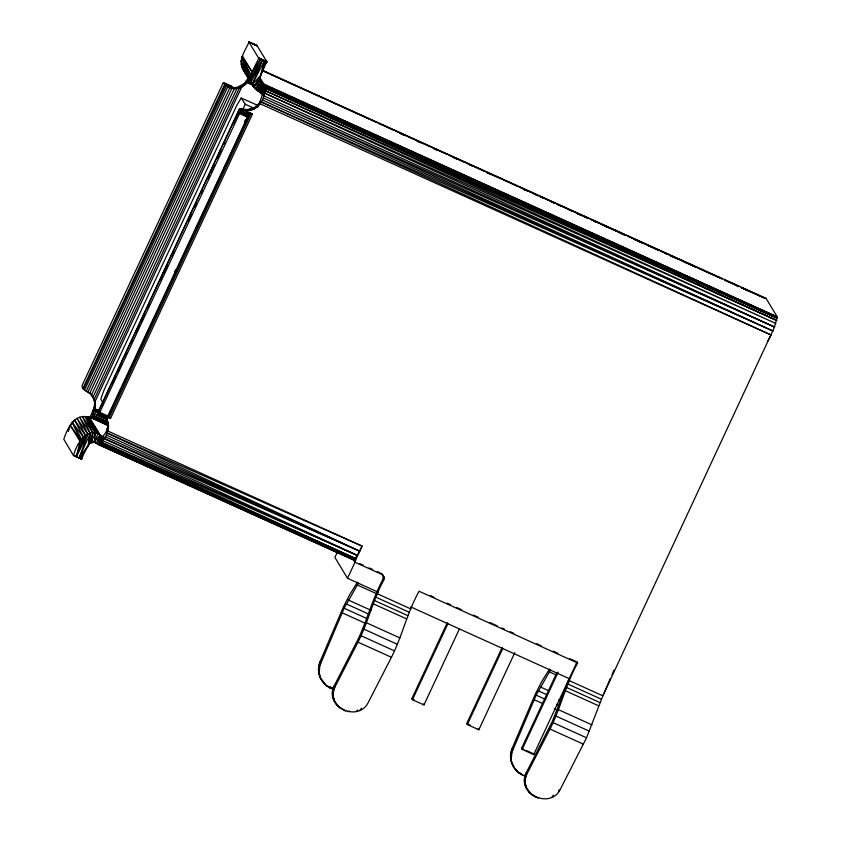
<?xml version="1.0" encoding="UTF-8"?>
<svg xmlns="http://www.w3.org/2000/svg" width="841" height="841" viewBox="0 0 841 841"><rect width="100%" height="100%" fill="white"/><g stroke="black" fill="none" stroke-linecap="round" stroke-linejoin="round"><path stroke-width="1.26" d="M266.471 62.938L265.441 61.835L266.755 62.003L264.242 60.962L260.615 75.501L252.258 84.531L242.776 68.962L253.772 87.086L260.615 75.501L266.755 61.614L258.776 58.061L265.441 61.835L260.237 76.752L260.279 79.306L259.165 81.703L253.772 87.086C246.718 77.887 254.939 66.87 258.744 58.334L248.957 42.124C245.656 50.281 237.793 59.722 242.776 68.962L253.772 87.086L263.759 95.811L774.519 327.044L602.86 695.833L586.534 737.788L560.611 788.732C550.708 810.356 515.344 793.578 526.382 772.458L552.201 721.725L568.768 679.633M108.584 425.798L91.89 418.24C93.74 411.081 98.113 402.892 92.289 396.016C90.187 391.486 79.054 390.182 82.849 383.906L222.255 84.962C224.021 79.17 227.627 89.766 231.927 88.284C239.296 90.25 248.389 84.92 248.494 77.109M527.107 773.657L526.382 772.458L526.172 775.833L524.984 776.18L525.205 781.951L524.479 780.08L525.751 785.757L524.889 783.991L527.139 789.352C524.689 784.495 524.605 778.524 527.107 773.657L550.003 729.063C560.831 707.712 565.825 683.964 577.641 663.013L419.081 591.255C407.265 612.195 402.282 635.943 391.443 657.294L368.589 701.825C358.686 723.439 323.322 706.671 334.361 685.552L358.056 639.265C367.433 619.67 372.552 598.298 383.065 579.165L383.212 575.717M335.086 686.75L334.361 685.552L334.15 688.926L332.962 689.263L333.183 695.044L332.458 693.173L333.719 698.85L332.857 697.084L335.117 702.445C332.668 697.578 332.584 691.607 335.086 686.75L357.972 642.146C368.263 622.203 372.847 599.927 383.696 580.216L383.843 576.768L380.868 573.194L383.296 575.728M104.778 417.041L107.879 422.781L107.396 422.476L108.447 426.902L106.933 430.382L107.816 431.034L362.093 546.114L359.612 551.139L357.246 555.386L104.158 438.55L102.896 436.458L106.323 431.769L107.574 427.785L107.396 422.476L105.535 417.956C110.465 420.206 107.343 444.426 101.687 436.027C87.317 425.83 76.594 443.312 73.588 455.423L81.409 459.091L82.071 458.398C84.857 448.978 91.543 442.061 95.496 433.315L86.812 416.705C73.598 414.56 67.217 429.099 63.79 439.212L73.398 455.475L81.535 459.091L73.588 455.423M357.478 582.14L349.614 594.871L343.517 606.718L320 661.783C315.522 672.075 321.493 685.32 332.163 688.758L333.152 688.001M549.509 669.047L541.636 681.778L535.538 693.625L512.022 748.69C507.554 758.981 513.515 772.238 524.185 775.665L525.173 774.918M92.92 433.073L89.556 443.838L91.711 440.8L92.92 433.073L82.523 416.694L90.26 433.336L88.641 444.742L92.92 433.073L84.973 416.568L95.496 433.315L94.203 442.114L97.987 444.332L354.66 560.495M98.355 410.713L94.77 409.104C95.285 402.871 94.181 395.175 87.937 392.064L229.908 87.611L236.153 87.506L236.899 88.599L92.994 397.194L91.417 395.091L234.303 88.662L243.722 84.047L245.908 83.764L248.253 80.284L250.639 81.346L248.253 80.284L247.517 79.075L251.102 80.715L247.517 79.075L241.693 87.086L94.928 401.84L93.929 408.053L90.639 416.158L91.89 418.24M107.238 429.74L107.574 427.785L107.816 431.034M82.071 458.398L80.589 458.25L87.927 445.825L90.26 433.336L79.716 417.294L87.779 434.093L79.17 457.851L81.766 458.85L79.17 457.851L90.26 433.336M239.622 108.605L97.735 412.878L98.66 414.802L239.538 113.577L240.568 110.707L239.622 108.605L246.97 109.624L254.161 107.722L259.501 103.201L262.686 93.803L263.937 95.895C261.803 105.577 251.89 114.029 241.819 109.33L245.835 110.497L246.97 109.624L250.029 110.476L251.837 108.731L254.056 109.298L254.161 107.722L257.598 107.028L259.953 102.224L261.383 102.013L772.921 330.986L263.149 97.882L774.519 327.044L777.231 316.868L766.004 298.282L262.581 70.434M106.67 418.419L247.548 117.204C250.124 113.241 244.91 110.518 252.426 114.134L110.539 418.408L106.902 416.926M253.152 84.952L247.191 82.239L245.908 83.764L246.487 80.894L252.258 83.774M249.136 42.082L257.146 45.698L249.094 42.05L257.146 45.698L266.755 61.614L262.424 59.932L251.291 81.787L241.251 64.095L250.891 78.875L252.279 72.21L260.615 59.08L266.755 62.003M94.623 409.43L95.107 407.149L93.929 408.053L94.476 409.756L99.227 411.943M358.508 582.992L344.106 608.222L319.906 665.336L319.023 674.167L321.42 679.77L326.634 685.92M550.529 669.909L536.127 695.129L511.927 752.243L511.044 761.084L513.441 766.677L518.655 772.826L521.388 773.688M107.091 430.056L107.574 427.785M244.153 71.054L255.517 89.104L259.165 81.703L262.371 83.406L259.89 92.394L264.358 84.552L261.477 93.362L265.43 85.225L777.231 316.868L262.371 83.406L257.115 90.523L260.132 78.055L253.772 87.086L260.237 76.752M93.919 411.238L97.503 412.847L93.919 411.238L93.193 410.03L94.476 409.756L95.107 407.149M241.146 61.425L242.481 56L252.279 72.21L241.935 57.356L251.165 75.616L241.146 61.425L250.891 78.875L262.424 59.932L266.786 61.75M100.3 444.206L355.638 560.085L99.522 444.668L103.38 437.352L100.499 443.974L355.186 558.729L100.668 443.701L103.506 437.614L102.728 440.6L100.499 443.974L99.522 444.668L97.987 444.332L101.687 436.027L96.326 443.312L100.111 435.049L89.346 417.231L86.812 416.705L97.903 433.998L94.203 442.114L91.711 440.8L95.937 442.713M68.331 431.507L70.266 425.336L74.534 419.974L85.425 435.333L76.279 456.705L80.053 441.546L81.556 439.013L72.179 422.298L83.322 436.994L76.279 456.705L87.779 434.093L77.046 418.376L85.425 435.333M263.759 95.811L266.282 88.463L266.071 85.929L261.477 93.362L264.926 84.899M558.413 792.085L559.149 789.804M355.06 560.495L98.807 444.637L101.687 436.027M242.481 56L241.525 58.786L251.165 75.616M89.808 417.819L90.639 416.158M103.979 438.466L102.728 440.6L357.246 555.386L355.249 558.382L101.593 442.355L103.506 437.614M266.418 86.739L262.581 94.139L266.071 85.929L777.221 318.203L266.45 87.664L263.17 94.697L266.282 88.463L776.748 320.453L266.376 88.042L777.221 318.203L266.418 86.739L263.17 94.697L266.124 88.873L776.748 320.453L265.504 90.849L263.286 94.959L264.726 93.193L775.822 323.459L265.504 90.849M251.291 81.787L241.819 66.649L252.258 84.531L262.424 59.932M99.522 444.668L102.802 436.794L98.807 444.637M610.429 678.319L602.86 695.833L569.399 680.684M611.943 674.808L613.962 670.14M82.838 388.595L224.726 84.321M83.406 389.162L225.293 84.888M84.573 389.993L226.46 85.708M91.417 395.091L89.567 392.873L86.297 391.033L227.943 86.36L234.303 88.662M89.661 393.378L231.927 88.284L231.958 87.517L228.184 86.749M94.16 399.443L240.179 86.318L241.693 87.086M97.672 413.162L239.559 108.878M101.74 405.761L102.854 403.386M111.716 384.369L115.038 377.241M117.814 371.301L121.693 362.976M124.468 357.036L126.686 352.274M131.112 342.771L132.226 340.395M136.105 332.069L139.427 324.941M140.542 322.566L144.421 314.24M147.186 308.3L149.404 303.548M160.494 279.78L162.155 276.205M163.259 273.83L167.138 265.514M171.575 256L173.793 251.249M187.648 221.53L191.527 213.215M194.303 207.275L196.521 202.513M200.946 193.01L202.061 190.634M207.601 178.744L209.262 175.18M210.376 172.804L214.255 164.479M217.02 158.539L220.91 150.224M223.674 144.274L224.789 141.898M233.094 124.069L238.644 112.189M242.481 110.182L245.257 104.242L241.188 97.998L236.941 105.051L104 390.14L100.836 398.981L102.77 402.671M174.518 271.927L175.632 269.551M244.353 122.166L245.467 119.779M246.571 117.404L248.789 112.652M107.932 417.304L249.819 113.03M109.172 417.809L251.06 113.535M263.286 94.959L266.124 88.873M337.493 551.833L334.897 557.404L347.512 578.293L378.503 592.316M381.499 574.245L354.639 562.093L362.093 546.114L107.059 432.968L106.323 431.769M347.512 578.293L355.27 561.641M459.428 628.9L423.969 704.926L412.447 699.712L411.848 698.703L447.296 622.676M412.447 699.712L447.906 623.686M514.839 652.542L478.834 729.757L467.312 724.543L466.713 723.533L502.161 647.507M467.312 724.543L502.771 648.516M569.851 658.734L577 661.972L533.699 754.587L522.177 749.373L521.567 748.364L557.026 672.337M522.177 749.373L558.182 672.159M257.115 90.523L260.836 82.576M259.89 92.394L263.727 84.174L259.354 76.941M257.157 89.346L258.544 91.564L262.371 83.406M250.891 78.875L260.615 59.08L258.776 58.061M252.258 84.531L264.242 60.962M248.253 80.284L249.22 78.486M767.36 341.93L771.113 335.033L261.383 102.013L260.657 100.815M324.889 683.775L320.463 678.098L318.455 670.004L319.38 667.775L318.792 665.809L320.726 662.981L320 661.783M517.646 771.407L514.713 768.506L511.927 762.871L510.476 756.911L511.412 754.682L510.813 752.716L512.747 749.899L512.022 748.69M231.212 86.812L231.738 86.308L232.736 87.958M79.17 457.851L87.927 445.825M359.969 710.14L361.409 708.217M552.001 797.047L553.431 795.123M771.113 335.033L260.374 103.874L258.376 104.4L259.806 102.549M245.908 83.764L247.338 81.924L253.299 84.636M94.203 442.114L100.111 435.049L88.21 416.947L97.903 433.998M258.376 104.4L259.659 102.886M356.079 711.518L357.772 709.993M538.713 797.331L537.714 798.056L535.843 796.732M318.792 665.809L319.906 665.336M510.813 752.716L511.927 752.243M90.597 443.186L94.139 442.355M347.869 711.696L349.761 711.139M765.299 298.471L766.004 298.282M532.973 795.05L532.195 795.239L526.193 787.702L529.325 792.569L535.622 797.257L534.908 796.07M236.153 87.506L239.359 88.063M89.346 417.231L91.175 417.514L90.45 416.074M256.894 45.824L248.957 42.124M327.422 685.751L330.082 687.97L329.357 686.782L332.206 687.696M258.744 58.334L260.615 59.08L258.765 58.176M243.007 109.288L245.835 110.497L244.784 109.561M257.146 45.698L249.041 42.071M104.158 438.55L359.612 551.139L107.059 432.968L106.933 430.382M101.593 442.355L357.246 555.386M247.496 81.598L252.279 83.732M94.476 409.756L99.396 411.575M105.104 436.815L359.612 551.139L106.071 434.944M523.459 189.362L525.856 190.434M577.336 213.667L579.733 214.749M594.093 221.225L596.49 222.308M604.868 226.092L608.463 227.711M621.636 233.651L625.22 235.27L618.093 231.979M647.969 245.53L650.366 246.613M653.962 248.232L658.745 250.397L648.012 245.488M670.719 255.79L679.097 259.575L670.75 255.759M685.089 262.276L695.864 267.133M712.621 274.702L698.324 268.132M724.595 280.106L738.987 286.529L735.381 284.952M735.37 284.962L738.955 286.581M749.73 291.449L741.352 287.664L749.741 291.438M258.755 57.987L266.755 61.614M264.158 71.538L268.941 73.703M271.328 74.786L322.765 98.071M325.152 99.154L376.579 122.45M378.976 123.532L393.325 130.029M395.722 131.112L430.403 146.818M432.8 147.9L447.149 154.397M449.546 155.48L463.896 161.987M466.292 163.07L484.227 171.186M486.624 172.268L500.973 178.776M503.37 179.858L517.72 186.355M520.106 187.438L538.051 195.564M540.437 196.647L554.797 203.144M557.184 204.226L571.544 210.723M573.93 211.806L588.279 218.313M590.676 219.396L625.357 235.102M627.754 236.184L642.103 242.681M644.5 243.764L658.85 250.261M661.247 251.343L695.928 267.049M715.06 275.722L722.24 278.97L670.803 255.622M724.637 280.053L738.987 286.55M400.274 133.593L403.859 135.222M417.031 141.162L420.616 142.781M433.788 148.731L437.373 150.35M452.931 157.383L457.725 159.538M469.688 164.952L472.085 166.034M486.445 172.521L491.228 174.676M523.544 189.278L528.327 191.433M534.319 194.134L537.904 195.764M540.3 196.836L542.697 197.919M551.076 201.703L554.661 203.333M557.057 204.405L561.841 206.571M567.822 209.272L571.417 210.891M577.399 213.603L582.193 215.759M584.579 216.841L588.174 218.46M594.156 221.162L596.553 222.245M601.336 224.41L608.516 227.648M610.913 228.731L615.696 230.897M681.525 260.626L695.885 267.112M259.165 81.703L263.727 84.174M247.033 82.565L253.004 85.267M262.297 99.942L772.921 330.986M223.632 82.67L231.738 86.308M223.443 82.849L231.454 86.476M223.201 83.185L226.628 84.741M227.943 86.36L231.475 87.958M241.188 97.998L258.198 105.588M245.257 104.242L253.593 108.016M241.819 109.33L252.426 114.134M240.547 110.518L248.558 114.145M240.568 110.707L248.579 114.334M240.494 111.075L248.505 114.702M240.347 111.58L248.358 115.206M240.127 112.189L248.137 115.816M239.853 112.873L247.864 116.5M239.538 113.577L247.548 117.204M94.928 408.779L99.69 410.934M100.142 412.521L108.153 416.148M99.816 413.204L107.816 416.821M107.007 416.81L110.539 418.408M99.49 413.804L107.501 417.43M99.196 414.298L107.196 417.914M98.944 414.634L106.954 418.261M98.66 414.802L106.775 418.429M107.417 419.733L93.109 413.278L107.375 419.859M107.963 422.108L92.457 415.097L107.932 422.214M355.638 560.085L100.1 444.395L103.38 437.352L100.668 443.701L355.249 558.382L354.008 561.042L354.639 562.093M359.843 563.68L363.354 565.268M369.188 567.906L372.689 569.494M377.367 571.607L379.701 572.668M430.371 595.596L433.945 597.215M447.055 603.155L450.639 604.774M456.6 607.475L461.362 609.63M473.283 615.023L478.056 617.178M489.977 622.582L497.126 625.82M501.898 627.975L504.285 629.057M510.245 631.749L513.819 633.368M536.474 643.617L541.236 645.783M553.157 651.176L557.93 653.331M410.681 606.887L569.22 678.634M377.378 593.778L410.839 608.926M357.414 585.01L377.725 594.209M549.436 671.917L556.605 675.165M375.843 597.152L409.315 612.301M567.875 684.059L601.336 699.207M374.413 600.506L407.885 615.654M566.445 687.412L599.906 702.561M373.131 603.743L406.592 618.892M565.152 690.661L598.624 705.799M348.321 600.032L371.039 610.303M540.353 686.939L548.721 690.724M346.24 603.901L368.947 614.182M538.261 690.808L546.629 694.592M558.582 700.006L560.979 701.089M344.106 608.222L366.813 618.503M536.127 695.129L545.693 699.46M556.448 704.327L558.845 705.41M366.487 622.813L399.959 637.962M558.519 709.72L591.98 724.868M342.035 612.753L365.94 623.57M534.067 699.659L542.434 703.444M554.387 708.858L557.972 710.477M363.932 629.163L397.404 644.311M555.954 716.069L589.425 731.218M361.041 635.733L394.503 650.881M553.063 722.64L586.534 737.788M357.972 642.146L391.443 657.294M550.003 729.063L583.465 744.201M411.848 698.703L414.15 699.744M466.713 723.533L470.161 725.1M521.567 748.364L523.88 749.405M526.182 750.456L533.089 753.578L533.699 754.587M262.939 70.665L668.416 254.529M264.726 93.193L774.519 327.044M265.441 61.835L266.65 62.413M89.567 392.873L86.297 391.033M256.421 106.25L257.598 107.028M337.304 705.652L340.952 708.143L340.174 708.332L334.161 700.795L337.304 705.652L336.305 704.127M329.357 686.782L332.163 688.758M345.683 711.15L341.835 708.879M259.533 78.802L263.391 83.616M94.56 403.932L95.264 404.489M519.444 772.669L522.103 774.876M104.126 416.642L106.166 418.997M528.327 791.034L529.325 792.569M246.413 73.745L247.748 75.837M249.756 78.991L251.091 81.083M259.259 78.055L261.94 82.502M577 661.972L577.641 663.013M478.224 728.748L478.834 729.757M381.867 573.814L382.497 574.866M383.475 576.863L384.106 577.914M383.422 578.04L384.053 579.092M383.065 579.165L383.696 580.216M423.37 703.917L423.969 704.926M246.392 73.787L247.696 75.974M248.999 78.16L250.954 81.451M252.258 83.637L255.517 89.104M257.293 89.293L258.544 91.564M249.441 109.362L250.029 110.476M382.666 574.676L383.843 576.768M74.534 419.974L83.322 436.994L80.053 441.546L70.266 425.336L80.736 440.253L72.179 422.298M94.928 401.84L92.289 396.016M107.732 425.125L108.447 426.902M260.279 79.306L260.878 81.03M524.984 776.18L525.541 778.104M332.962 689.263L333.52 691.197M259.953 102.224L260.374 103.874M243.722 84.047L243.953 85.614M641.988 242.828L634.797 239.59L642.03 242.786M667.123 254.171L664.737 253.099L667.165 254.14M764.101 297.924L741.373 287.622L764.101 297.924M107.522 423.612L92.026 416.6L107.511 423.685M108.521 425.22L91.837 417.672L108.531 425.262"/></g></svg>
